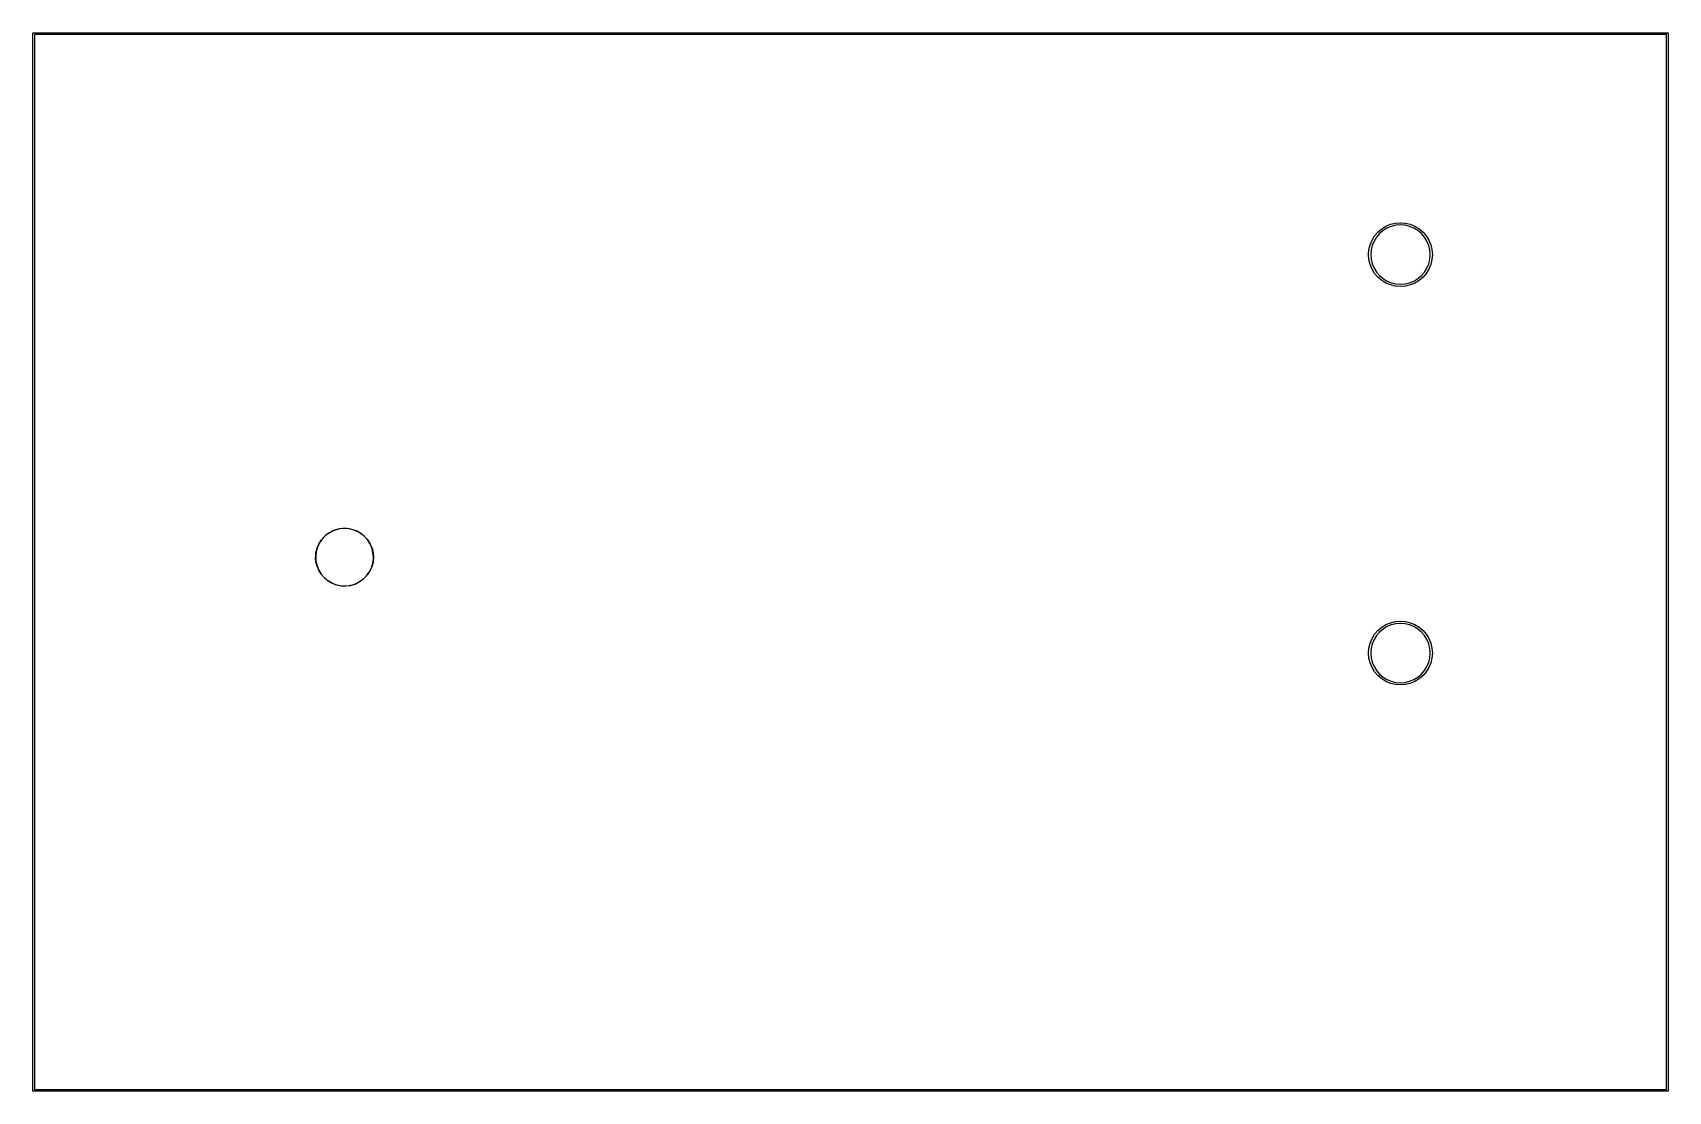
# Model space of a CAD drawing. Extents: x 169.9 to 255.1, y -140.1 to -85.
import ezdxf

# ---------------------------------------------------------------- set-up
doc = ezdxf.new("R2010")
doc.units = 0
doc.layers.add('BLACK', color=7, linetype='CONTINUOUS')

msp = doc.modelspace()

# ---------------------------------------------------------------- linework, layer by layer
at = {"layer": 'BLACK', "linetype": 'CONTINUOUS'}
for p, q in [((169.95, -85), (169.965, -84.9646)), ((169.95, -140), (169.95, -85)), ((169.965, -84.9646), (170, -84.95)), ((170, -84.95), (255, -84.95)), ((170.05, -85.05), (170.05, -139.95)), ((254.95, -85.05), (170.05, -85.05)), ((254.95, -139.95), (254.95, -85.05)), ((255, -84.95), (255.035, -84.9646)), ((255.035, -84.9646), (255.05, -85)), ((255.05, -85), (255.05, -140)), ((239.941, -95.3262), (240.139, -95.157)), ((240.207, -95.2503), (240.023, -95.4077)), ((240.139, -95.157), (240.361, -95.0209)), ((240.414, -95.1236), (240.207, -95.2503)), ((240.361, -95.0209), (240.602, -94.9212)), ((240.638, -95.0308), (240.414, -95.1236)), ((240.602, -94.9212), (240.855, -94.8604)), ((240.873, -94.9743), (240.638, -95.0308)), ((240.855, -94.8604), (241.115, -94.84)), ((241.115, -94.9552), (240.873, -94.9743)), ((241.115, -94.84), (241.375, -94.8604)), ((241.357, -94.9743), (241.115, -94.9552)), ((241.592, -95.0308), (241.357, -94.9743)), ((241.375, -94.8604), (241.628, -94.9212)), ((241.816, -95.1236), (241.592, -95.0308)), ((241.628, -94.9212), (241.869, -95.0209)), ((242.023, -95.2503), (241.816, -95.1236)), ((241.869, -95.0209), (242.091, -95.157)), ((242.207, -95.4077), (242.023, -95.2503)), ((242.091, -95.157), (242.289, -95.3262)), ((239.475, -96.2403), (239.536, -95.987)), ((239.536, -95.987), (239.636, -95.7464)), ((239.646, -96.0226), (239.589, -96.2583)), ((239.636, -95.7464), (239.772, -95.5243)), ((239.739, -95.7987), (239.646, -96.0226)), ((239.865, -95.592), (239.739, -95.7987)), ((239.772, -95.5243), (239.941, -95.3262)), ((240.023, -95.4077), (239.865, -95.592)), ((242.365, -95.592), (242.207, -95.4077)), ((242.289, -95.3262), (242.458, -95.5243)), ((242.491, -95.7987), (242.365, -95.592)), ((242.458, -95.5243), (242.594, -95.7464)), ((242.584, -96.0226), (242.491, -95.7987)), ((242.641, -96.2583), (242.584, -96.0226)), ((242.594, -95.7464), (242.694, -95.987)), ((242.694, -95.987), (242.755, -96.2403)), ((239.455, -96.5), (239.475, -96.2403)), ((239.475, -96.7597), (239.455, -96.5)), ((239.536, -97.013), (239.475, -96.7597)), ((239.636, -97.2536), (239.536, -97.013)), ((239.589, -96.2583), (239.57, -96.5)), ((239.57, -96.5), (239.589, -96.7417)), ((239.589, -96.7417), (239.646, -96.9774)), ((239.646, -96.9774), (239.739, -97.2013)), ((242.491, -97.2013), (242.584, -96.9774)), ((242.584, -96.9774), (242.641, -96.7417)), ((242.694, -97.013), (242.594, -97.2536)), ((242.66, -96.5), (242.641, -96.2583)), ((242.641, -96.7417), (242.66, -96.5)), ((242.755, -96.7597), (242.694, -97.013)), ((242.755, -96.2403), (242.775, -96.5)), ((242.775, -96.5), (242.755, -96.7597)), ((239.772, -97.4757), (239.636, -97.2536)), ((239.739, -97.2013), (239.865, -97.408)), ((239.941, -97.6738), (239.772, -97.4757)), ((239.865, -97.408), (240.023, -97.5923)), ((240.139, -97.843), (239.941, -97.6738)), ((240.023, -97.5923), (240.207, -97.7497)), ((240.361, -97.9791), (240.139, -97.843)), ((240.207, -97.7497), (240.414, -97.8764)), ((241.816, -97.8764), (242.023, -97.7497)), ((242.091, -97.843), (241.869, -97.9791)), ((242.023, -97.7497), (242.207, -97.5923)), ((242.289, -97.6738), (242.091, -97.843)), ((242.207, -97.5923), (242.365, -97.408)), ((242.458, -97.4757), (242.289, -97.6738)), ((242.365, -97.408), (242.491, -97.2013)), ((242.594, -97.2536), (242.458, -97.4757)), ((240.602, -98.0788), (240.361, -97.9791)), ((240.414, -97.8764), (240.638, -97.9692)), ((240.855, -98.1396), (240.602, -98.0788)), ((240.638, -97.9692), (240.873, -98.0257)), ((241.115, -98.16), (240.855, -98.1396)), ((240.873, -98.0257), (241.115, -98.0448)), ((241.115, -98.0448), (241.357, -98.0257)), ((241.375, -98.1396), (241.115, -98.16)), ((241.357, -98.0257), (241.592, -97.9692)), ((241.628, -98.0788), (241.375, -98.1396)), ((241.592, -97.9692), (241.816, -97.8764)), ((241.869, -97.9791), (241.628, -98.0788)), ((184.834, -111.567), (184.957, -111.365)), ((185.009, -111.306), (184.871, -111.509)), ((184.957, -111.365), (185.111, -111.186)), ((185.179, -111.128), (185.009, -111.306)), ((185.111, -111.186), (185.29, -111.032)), ((185.376, -110.981), (185.179, -111.128)), ((185.29, -111.032), (185.492, -110.909)), ((185.594, -110.867), (185.376, -110.981)), ((185.492, -110.909), (185.71, -110.819)), ((185.827, -110.791), (185.594, -110.867)), ((185.71, -110.819), (185.94, -110.764)), ((186.07, -110.754), (185.827, -110.791)), ((185.94, -110.764), (186.175, -110.745)), ((186.316, -110.757), (186.07, -110.754)), ((186.175, -110.745), (186.41, -110.764)), ((186.558, -110.8), (186.316, -110.757)), ((186.41, -110.764), (186.64, -110.819)), ((186.79, -110.882), (186.558, -110.8)), ((186.64, -110.819), (186.858, -110.909)), ((187.005, -111.001), (186.79, -110.882)), ((186.858, -110.909), (187.06, -111.032)), ((187.198, -111.153), (187.005, -111.001)), ((187.06, -111.032), (187.239, -111.186)), ((187.364, -111.335), (187.198, -111.153)), ((187.239, -111.186), (187.393, -111.365)), ((187.497, -111.541), (187.364, -111.335)), ((187.393, -111.365), (187.516, -111.567)), ((184.67, -112.25), (184.673, -112.213)), ((184.689, -112.485), (184.67, -112.25)), ((184.673, -112.213), (184.689, -112.015)), ((184.701, -111.969), (184.675, -112.213)), ((184.675, -112.213), (184.689, -112.459)), ((184.689, -112.015), (184.744, -111.785)), ((184.767, -111.732), (184.701, -111.969)), ((184.744, -111.785), (184.834, -111.567)), ((184.871, -111.509), (184.767, -111.732)), ((187.595, -111.767), (187.497, -111.541)), ((187.516, -111.567), (187.606, -111.785)), ((187.655, -112.005), (187.595, -111.767)), ((187.606, -111.785), (187.661, -112.015)), ((187.641, -112.567), (187.673, -112.323)), ((187.675, -112.25), (187.655, -112.005)), ((187.661, -112.015), (187.68, -112.25)), ((187.68, -112.25), (187.661, -112.485)), ((187.673, -112.323), (187.675, -112.25)), ((184.689, -112.459), (184.744, -112.699)), ((184.744, -112.715), (184.689, -112.485)), ((184.744, -112.699), (184.836, -112.926)), ((184.834, -112.933), (184.744, -112.715)), ((184.957, -113.135), (184.834, -112.933)), ((184.836, -112.926), (184.964, -113.136)), ((185.111, -113.314), (184.957, -113.135)), ((184.964, -113.136), (185.125, -113.322)), ((187.393, -113.135), (187.239, -113.314)), ((187.317, -113.222), (187.461, -113.023)), ((187.516, -112.933), (187.393, -113.135)), ((187.461, -113.023), (187.57, -112.802)), ((187.606, -112.715), (187.516, -112.933)), ((187.57, -112.802), (187.641, -112.567)), ((187.661, -112.485), (187.606, -112.715)), ((185.29, -113.468), (185.111, -113.314)), ((185.125, -113.322), (185.315, -113.479)), ((185.492, -113.591), (185.29, -113.468)), ((185.315, -113.479), (185.527, -113.603)), ((185.71, -113.681), (185.492, -113.591)), ((185.527, -113.603), (185.756, -113.691)), ((185.94, -113.736), (185.71, -113.681)), ((185.756, -113.691), (185.997, -113.74)), ((186.175, -113.755), (185.94, -113.736)), ((185.997, -113.74), (186.243, -113.749)), ((186.41, -113.736), (186.175, -113.755)), ((186.243, -113.749), (186.487, -113.717)), ((186.64, -113.681), (186.41, -113.736)), ((186.487, -113.717), (186.722, -113.647)), ((186.858, -113.591), (186.64, -113.681)), ((186.722, -113.647), (186.943, -113.539)), ((187.06, -113.468), (186.858, -113.591)), ((186.943, -113.539), (187.143, -113.396)), ((187.239, -113.314), (187.06, -113.468)), ((187.143, -113.396), (187.317, -113.222)), ((240.361, -115.761), (240.602, -115.661)), ((240.602, -115.661), (240.855, -115.6)), ((240.873, -115.714), (240.638, -115.771)), ((240.855, -115.6), (241.115, -115.58)), ((241.115, -115.695), (240.873, -115.714)), ((241.115, -115.58), (241.375, -115.6)), ((241.357, -115.714), (241.115, -115.695)), ((241.592, -115.771), (241.357, -115.714)), ((241.375, -115.6), (241.628, -115.661)), ((241.628, -115.661), (241.869, -115.761)), ((239.536, -116.727), (239.636, -116.486)), ((239.636, -116.486), (239.772, -116.264)), ((239.739, -116.539), (239.646, -116.763)), ((239.865, -116.332), (239.739, -116.539)), ((239.772, -116.264), (239.941, -116.066)), ((240.023, -116.148), (239.865, -116.332)), ((239.941, -116.066), (240.139, -115.897)), ((240.207, -115.99), (240.023, -116.148)), ((240.139, -115.897), (240.361, -115.761)), ((240.414, -115.864), (240.207, -115.99)), ((240.638, -115.771), (240.414, -115.864)), ((241.816, -115.864), (241.592, -115.771)), ((242.023, -115.99), (241.816, -115.864)), ((241.869, -115.761), (242.091, -115.897)), ((242.207, -116.148), (242.023, -115.99)), ((242.091, -115.897), (242.289, -116.066)), ((242.365, -116.332), (242.207, -116.148)), ((242.289, -116.066), (242.458, -116.264)), ((242.491, -116.539), (242.365, -116.332)), ((242.458, -116.264), (242.594, -116.486)), ((242.584, -116.763), (242.491, -116.539)), ((242.594, -116.486), (242.694, -116.727)), ((239.455, -117.24), (239.475, -116.98)), ((239.475, -117.5), (239.455, -117.24)), ((239.475, -116.98), (239.536, -116.727)), ((239.589, -116.998), (239.57, -117.24)), ((239.57, -117.24), (239.589, -117.482)), ((239.646, -116.763), (239.589, -116.998)), ((242.641, -116.998), (242.584, -116.763)), ((242.66, -117.24), (242.641, -116.998)), ((242.641, -117.482), (242.66, -117.24)), ((242.694, -116.727), (242.755, -116.98)), ((242.755, -116.98), (242.775, -117.24)), ((242.775, -117.24), (242.755, -117.5)), ((239.536, -117.753), (239.475, -117.5)), ((239.636, -117.994), (239.536, -117.753)), ((239.589, -117.482), (239.646, -117.717)), ((239.772, -118.216), (239.636, -117.994)), ((239.646, -117.717), (239.739, -117.941)), ((239.739, -117.941), (239.865, -118.148)), ((239.941, -118.414), (239.772, -118.216)), ((239.865, -118.148), (240.023, -118.332)), ((242.207, -118.332), (242.365, -118.148)), ((242.458, -118.216), (242.289, -118.414)), ((242.365, -118.148), (242.491, -117.941)), ((242.594, -117.994), (242.458, -118.216)), ((242.491, -117.941), (242.584, -117.717)), ((242.584, -117.717), (242.641, -117.482)), ((242.694, -117.753), (242.594, -117.994)), ((242.755, -117.5), (242.694, -117.753)), ((240.139, -118.583), (239.941, -118.414)), ((240.023, -118.332), (240.207, -118.49)), ((240.361, -118.719), (240.139, -118.583)), ((240.207, -118.49), (240.414, -118.616)), ((240.602, -118.819), (240.361, -118.719)), ((240.414, -118.616), (240.638, -118.709)), ((240.855, -118.88), (240.602, -118.819)), ((240.638, -118.709), (240.873, -118.766)), ((241.115, -118.9), (240.855, -118.88)), ((240.873, -118.766), (241.115, -118.785)), ((241.115, -118.785), (241.357, -118.766)), ((241.375, -118.88), (241.115, -118.9)), ((241.357, -118.766), (241.592, -118.709)), ((241.628, -118.819), (241.375, -118.88)), ((241.592, -118.709), (241.816, -118.616)), ((241.869, -118.719), (241.628, -118.819)), ((241.816, -118.616), (242.023, -118.49)), ((242.091, -118.583), (241.869, -118.719)), ((242.023, -118.49), (242.207, -118.332)), ((242.289, -118.414), (242.091, -118.583)), ((169.965, -140.035), (169.95, -140)), ((170, -140.05), (169.965, -140.035)), ((255, -140.05), (170, -140.05)), ((170.05, -139.95), (254.95, -139.95)), ((255.035, -140.035), (255, -140.05)), ((255.05, -140), (255.035, -140.035))]:
    msp.add_line(p, q, dxfattribs=at)

doc.saveas('drawing.dxf')
